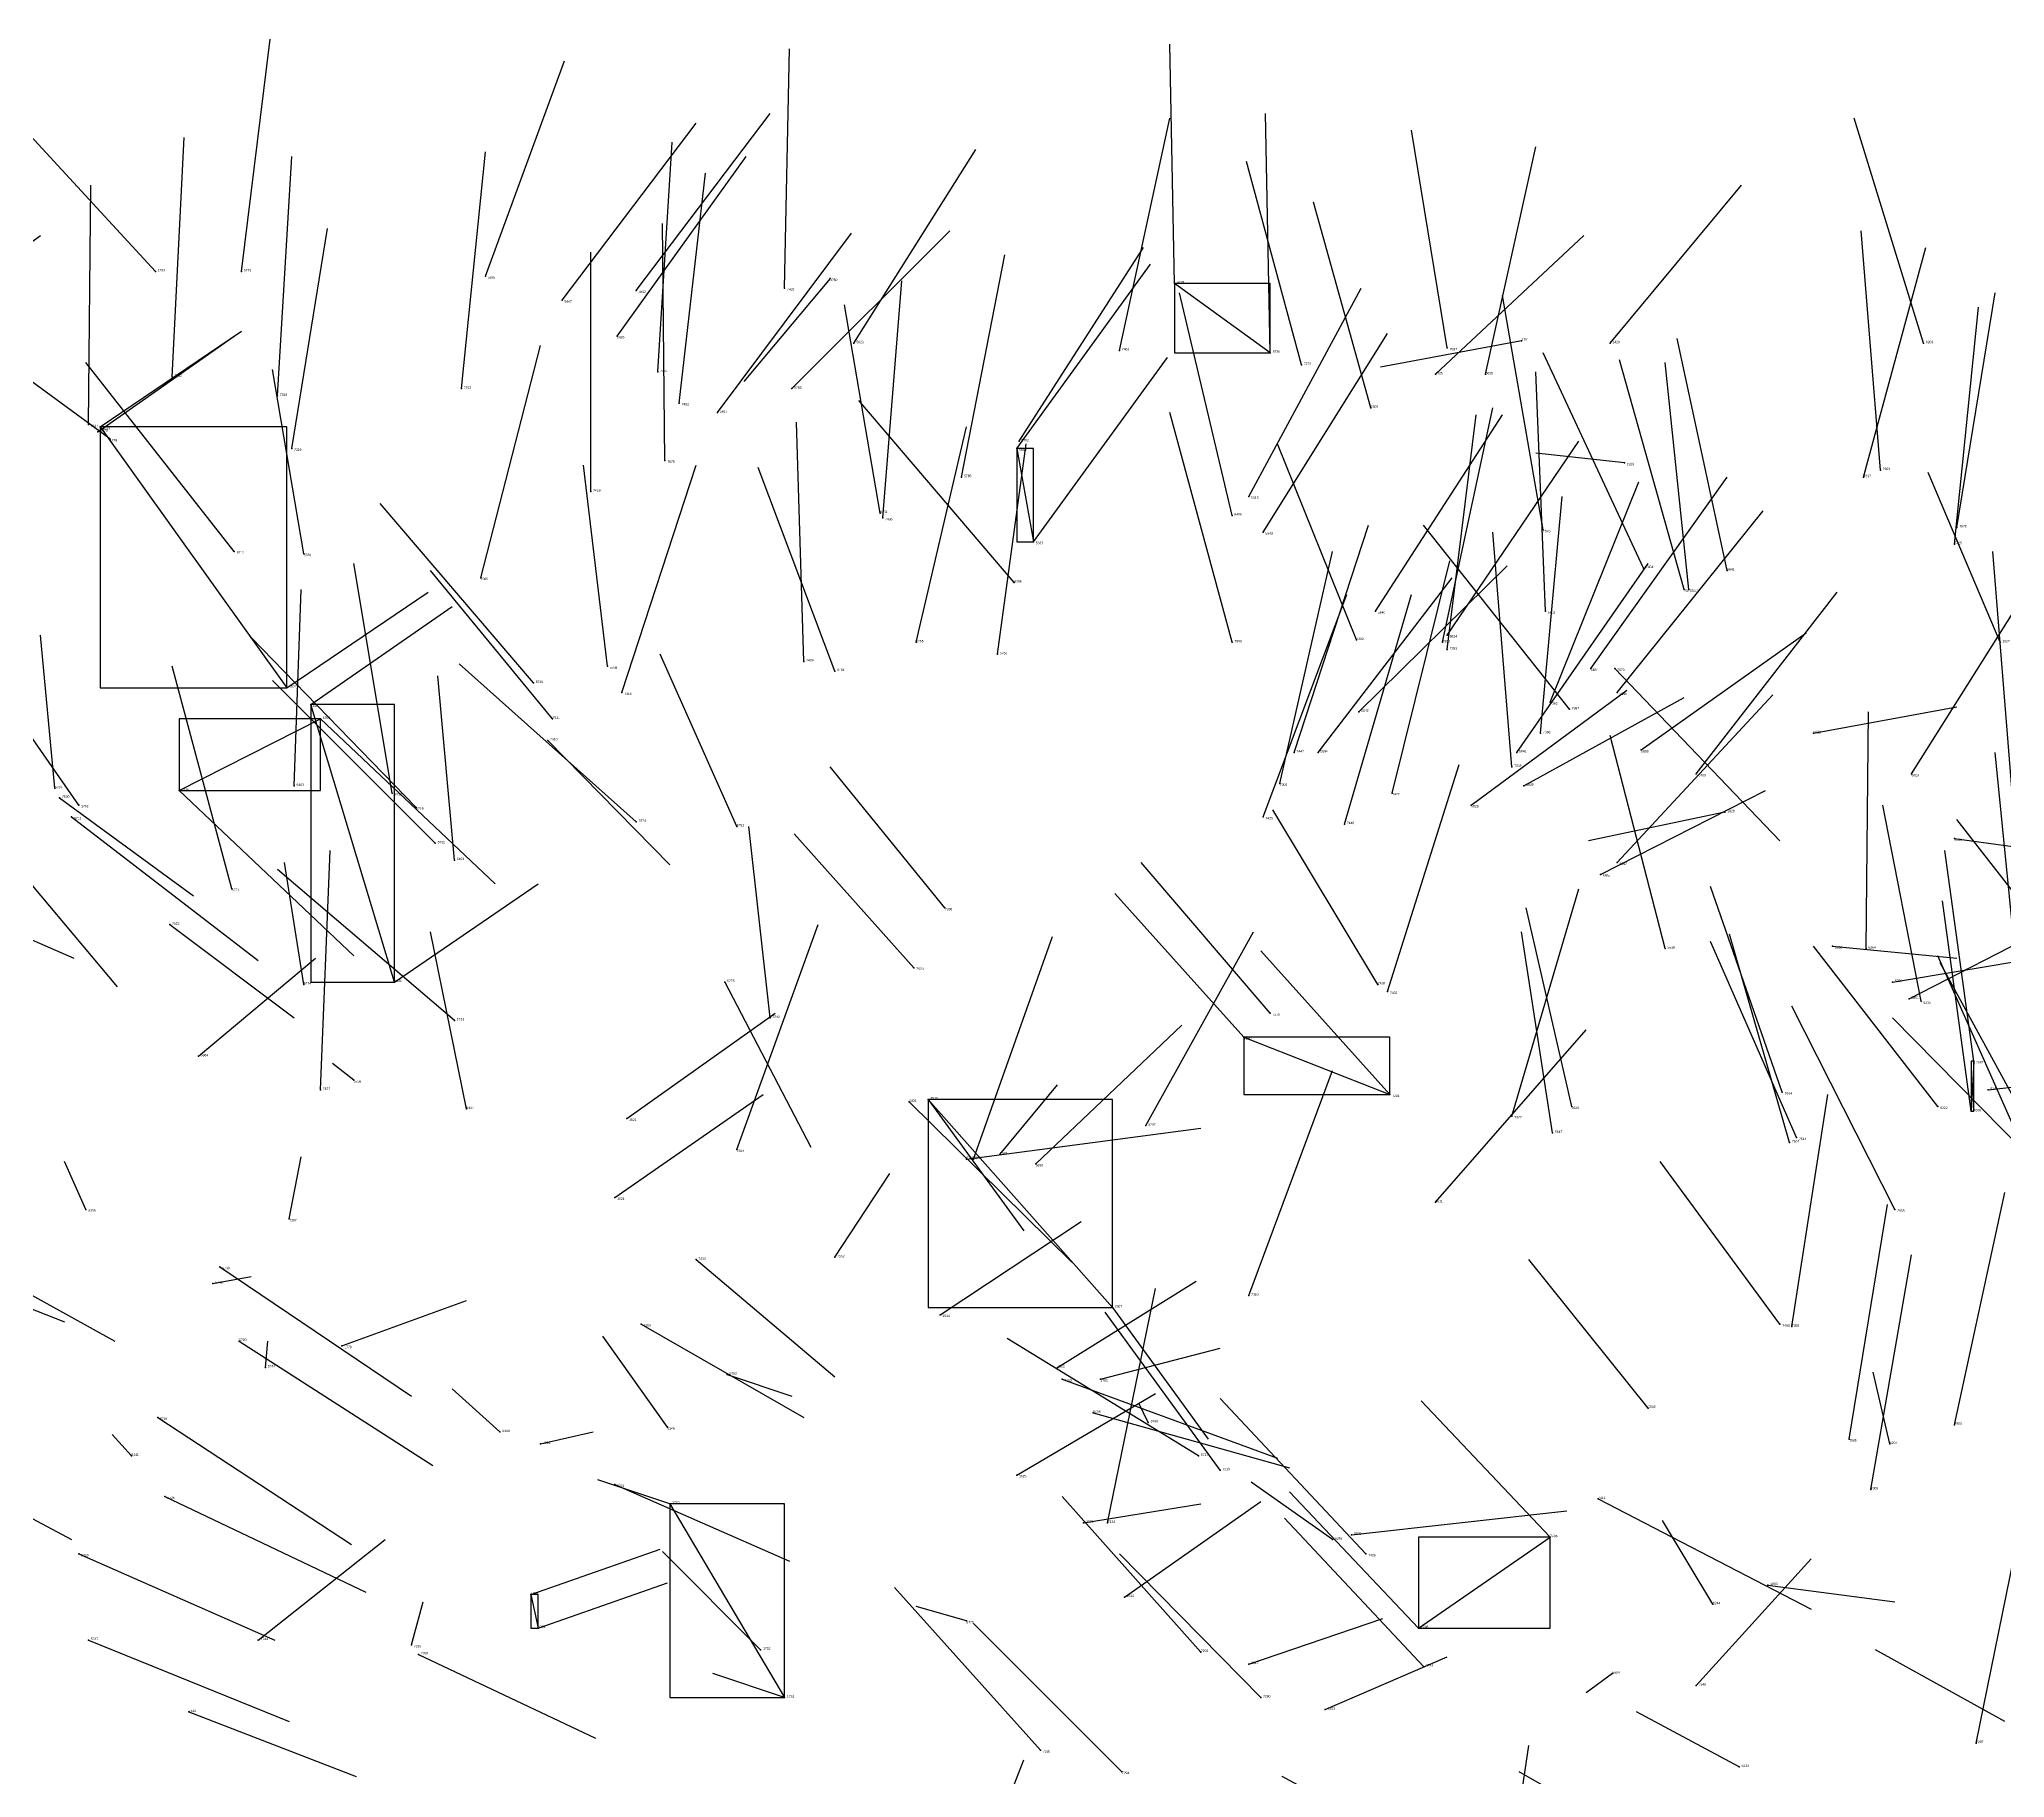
# Model space of a CAD drawing. Extents: x 59.1 to 70.8, y 600.3 to 605.1.
# Drawn here: x 65.416 to 66.237, y 604.37 to 605.096 of the extents above; entities that cross this region are included whole.
import ezdxf

# ---------------------------------------------------------------- set-up
doc = ezdxf.new("R2010")
doc.units = 0
for name, color, linetype in [('Clients', 3, 'CONTINUOUS'), ('Facilities', 3, 'CONTINUOUS'), ('Facilities_lines', 3, 'CONTINUOUS'), ('Min_max_boxes', 1, 'CONTINUOUS'), ('Normals', 1, 'CONTINUOUS'), ('Source_points', 5, 'CONTINUOUS'), ('Text', 3, 'CONTINUOUS')]:
    doc.layers.add(name, color=color, linetype=linetype)

msp = doc.modelspace()

# ---------------------------------------------------------------- linework, layer by layer
at = {"layer": 'Clients', "color": 5}
for p in [(65.89, 604.994, 455.472), (65.831, 604.886, 453.983), (65.519, 604.825, 453.015), (65.529, 604.818, 452.935), (65.533, 604.812, 456.006), (65.787, 604.653, 459.212), (65.98, 604.655, 458.978), (66.223, 604.648, 458.907), (66.047, 604.47, 458.644), (65.624, 604.432, 449.474), (65.727, 604.403, 448.319)]:
    msp.add_point(p, dxfattribs=at)
at = {"layer": 'Facilities', "color": 3}
for p in [(65.464, 604.999, 448.263), (65.5, 604.999, 454.159), (65.602, 604.997, 454.149), (65.746, 604.996, 448.305), (65.634, 604.987, 454.092), (65.665, 604.991, 454.153), (65.727, 604.992, 461.658), (65.657, 604.972, 454.172), (65.756, 604.969, 454.084), (66.035, 604.97, 448.117), (66.072, 604.969, 451.973), (66.203, 604.969, 457.478), (65.867, 604.966, 460.99), (65.93, 604.965, 455.459), (66.004, 604.967, 458.999), (65.471, 604.955, 462.198), (65.674, 604.957, 460.033), (65.943, 604.96, 458.969), (65.999, 604.956, 451.922), (66.02, 604.956, 454.547), (65.515, 604.947, 462.168), (65.592, 604.95, 462.011), (65.683, 604.944, 460.119), (65.73, 604.95, 454.008), (65.699, 604.94, 454.106), (65.972, 604.942, 458.925), (65.436, 604.935, 462.346), (65.44, 604.932, 453.021), (65.441, 604.934, 452.915), (65.445, 604.929, 448.261), (65.825, 604.928, 454.06), (65.521, 604.925, 462.496), (65.677, 604.92, 460.02), (65.824, 604.925, 453.967), (65.801, 604.913, 454.551), (66.078, 604.919, 448.07), (66.178, 604.913, 461.975), (66.185, 604.916, 459.404), (65.646, 604.907, 461.759), (65.921, 604.905, 453.985), (65.767, 604.898, 457.138), (65.768, 604.896, 461.537), (65.914, 604.897, 456.962), (65.927, 604.89, 453.955), (66.044, 604.891, 459.17), (66.217, 604.892, 462.454), (65.497, 604.882, 455.91), (65.526, 604.881, 454.72), (66.216, 604.885, 460.212), (65.6, 604.871, 462.121), (66.086, 604.875, 460.575), (66.121, 604.874, 454.869), (65.823, 604.869, 456.011), (66.103, 604.866, 460.501), (66.105, 604.866, 459.031), (65.974, 604.857, 453.982), (66.045, 604.857, 455.486), (66.004, 604.847, 453.905), (65.782, 604.844, 454.558), (65.816, 604.839, 454.622), (65.914, 604.844, 459.237), (65.966, 604.845, 458.924), (66.002, 604.844, 461.193), (66.004, 604.841, 461.108), (66.235, 604.844, 448.138), (65.653, 604.834, 454.636), (65.735, 604.836, 461.567), (65.748, 604.832, 456.905), (66.064, 604.833, 453.9), (66.074, 604.833, 460.64), (65.622, 604.827, 455.571), (65.659, 604.823, 462.218), (66.075, 604.823, 453.934), (65.967, 604.815, 453.93), (66.047, 604.819, 461.469), (66.055, 604.816, 460.882), (65.63, 604.812, 459.219), (66.043, 604.806, 461.004), (66.157, 604.806, 453.824), (65.628, 604.803, 459.043), (65.94, 604.798, 461.42), (65.95, 604.798, 453.99), (66.033, 604.798, 453.982), (66.085, 604.799, 453.855), (66.031, 604.792, 461.063), (66.108, 604.789, 454.003), (66.198, 604.789, 454.077), (65.422, 604.783, 454.671), (65.474, 604.782, 456.024), (65.522, 604.784, 456.945), (65.563, 604.781, 455.001), (65.934, 604.785, 462.175), (65.981, 604.781, 461.817), (66.036, 604.784, 453.842), (65.424, 604.779, 459.104), (65.432, 604.776, 448.332), (65.573, 604.775, 455.603), (66.014, 604.776, 453.922), (66.12, 604.773, 448.174), (65.429, 604.771, 455.575), (65.665, 604.769, 455.891), (65.707, 604.767, 454.602), (65.927, 604.771, 461.485), (65.961, 604.768, 461.377), (65.581, 604.76, 455.559), (66.216, 604.762, 453.744), (65.589, 604.753, 456.926), (66.068, 604.747, 453.887), (66.075, 604.752, 453.944), (65.496, 604.741, 454.99), (65.794, 604.733, 458.997), (65.47, 604.726, 459.204), (66.095, 604.716, 454.899), (66.165, 604.717, 453.782), (66.179, 604.716, 456.932), (65.781, 604.708, 459.031), (65.526, 604.701, 454.699), (65.564, 604.702, 452.967), (65.702, 604.702, 454.603), (65.975, 604.701, 458.967), (65.979, 604.698, 461.446), (66.19, 604.702, 453.788), (66.197, 604.695, 453.83), (66.202, 604.694, 457.212), (65.589, 604.686, 455.62), (65.721, 604.687, 454.536), (65.93, 604.689, 458.91), (65.919, 604.679, 458.953), (65.482, 604.671, 453.33), (66.224, 604.669, 458.888), (65.533, 604.657, 461.864), (65.547, 604.661, 454.908), (66.23, 604.657, 453.859), (65.594, 604.649, 456.941), (65.779, 604.652, 456.422), (66.056, 604.65, 454.821), (66.144, 604.656, 458.91), (66.209, 604.65, 457.474), (65.661, 604.645, 452.919), (65.878, 604.642, 454.41), (66.031, 604.646, 461.483), (65.707, 604.632, 462.11), (66.048, 604.639, 454.869), (66.147, 604.635, 459.097), (66.15, 604.637, 458.884), (65.803, 604.628, 454.503), (65.806, 604.628, 462.15), (65.817, 604.63, 462.712), (65.832, 604.626, 454.496), (65.656, 604.612, 452.844), (65.999, 604.61, 454.353), (65.435, 604.607, 457.108), (65.52, 604.603, 462.624), (66.191, 604.607, 458.516), (65.491, 604.583, 455.692), (65.69, 604.586, 459.188), (65.748, 604.587, 462.618), (65.488, 604.576, 454.639), (65.921, 604.571, 462.166), (65.667, 604.559, 459.259), (65.792, 604.563, 452.866), (65.864, 604.566, 459.247), (66.143, 604.559, 458.592), (66.148, 604.558, 461.956), (65.499, 604.552, 455.626), (65.542, 604.55, 449.579), (65.51, 604.541, 454.843), (65.703, 604.538, 454.55), (65.841, 604.541, 452.894), (65.843, 604.536, 460.534), (65.859, 604.536, 449.573), (65.465, 604.52, 455.713), (65.856, 604.522, 456.512), (65.879, 604.518, 454.894), (66.088, 604.524, 458.609), (66.216, 604.517, 462.046), (65.608, 604.514, 457.183), (65.625, 604.509, 462.479), (65.678, 604.516, 457.13), (66.172, 604.511, 462.03), (66.189, 604.509, 457.111), (65.454, 604.504, 457.181), (65.9, 604.504, 455.657), (65.824, 604.496, 452.804), (65.909, 604.498, 459.278), (65.468, 604.487, 455.659), (65.656, 604.492, 459.273), (65.679, 604.484, 448.227), (66.067, 604.486, 460.634), (66.181, 604.49, 461.966), (65.852, 604.476, 449.158), (65.862, 604.476, 461.774), (65.956, 604.469, 457.358), (65.964, 604.471, 454.276), (65.432, 604.463, 455.714), (65.97, 604.463, 458.72), (65.621, 604.446, 449.435), (65.869, 604.445, 452.855), (66.138, 604.45, 449.294), (65.803, 604.435, 454.869), (66.115, 604.442, 457.058), (65.436, 604.427, 455.657), (65.507, 604.427, 449.211), (65.992, 604.432, 458.661), (65.571, 604.425, 462.663), (65.574, 604.421, 458.954), (65.717, 604.423, 448.475), (65.901, 604.422, 458.724), (65.921, 604.417, 452.708), (65.994, 604.416, 458.685), (66.073, 604.413, 454.942), (65.926, 604.403, 458.68), (66.108, 604.408, 460.036), (65.478, 604.397, 459.032), (65.953, 604.398, 452.803), (65.834, 604.381, 458.776), (66.225, 604.384, 462.049), (65.868, 604.372, 458.725), (66.126, 604.374, 457.437)]:
    msp.add_point(p, dxfattribs=at)
at = {"layer": 'Facilities_lines', "color": 3}
for p, q in [((65.93, 604.965, 455.459), (65.89, 604.994, 455.472)), ((65.441, 604.934, 452.915), (65.519, 604.825, 453.015)), ((65.824, 604.925, 453.967), (65.831, 604.886, 453.983)), ((65.564, 604.702, 452.967), (65.529, 604.818, 452.935)), ((65.474, 604.782, 456.024), (65.533, 604.812, 456.006)), ((65.919, 604.679, 458.953), (65.98, 604.655, 458.978)), ((66.224, 604.669, 458.888), (66.223, 604.648, 458.907)), ((65.864, 604.566, 459.247), (65.787, 604.653, 459.212)), ((65.679, 604.484, 448.227), (65.727, 604.403, 448.319)), ((65.992, 604.432, 458.661), (66.047, 604.47, 458.644)), ((65.621, 604.446, 449.435), (65.624, 604.432, 449.474))]:
    msp.add_line(p, q, dxfattribs=at)
at = {"layer": 'Min_max_boxes', "color": 1}
for p, q in [((65.93, 604.994, 455.459), (65.89, 604.994, 455.459)), ((65.89, 604.994, 455.459), (65.89, 604.965, 455.459)), ((65.93, 604.994, 455.472), (65.89, 604.994, 455.472)), ((65.89, 604.994, 455.472), (65.89, 604.965, 455.472)), ((65.89, 604.994, 455.459), (65.89, 604.994, 455.472)), ((65.93, 604.965, 455.459), (65.93, 604.994, 455.459)), ((65.93, 604.965, 455.472), (65.93, 604.994, 455.472)), ((65.93, 604.994, 455.459), (65.93, 604.994, 455.472)), ((65.89, 604.965, 455.459), (65.93, 604.965, 455.459)), ((65.89, 604.965, 455.472), (65.93, 604.965, 455.472)), ((65.89, 604.965, 455.459), (65.89, 604.965, 455.472)), ((65.93, 604.965, 455.459), (65.93, 604.965, 455.472)), ((65.519, 604.934, 452.915), (65.441, 604.934, 452.915)), ((65.441, 604.934, 452.915), (65.441, 604.825, 452.915)), ((65.519, 604.934, 453.015), (65.441, 604.934, 453.015)), ((65.441, 604.934, 453.015), (65.441, 604.825, 453.015)), ((65.441, 604.934, 452.915), (65.441, 604.934, 453.015)), ((65.519, 604.825, 452.915), (65.519, 604.934, 452.915)), ((65.519, 604.825, 453.015), (65.519, 604.934, 453.015)), ((65.519, 604.934, 452.915), (65.519, 604.934, 453.015)), ((65.831, 604.925, 453.967), (65.824, 604.925, 453.967)), ((65.824, 604.925, 453.967), (65.824, 604.886, 453.967)), ((65.831, 604.925, 453.983), (65.824, 604.925, 453.983)), ((65.824, 604.925, 453.983), (65.824, 604.886, 453.983)), ((65.824, 604.925, 453.967), (65.824, 604.925, 453.983)), ((65.831, 604.886, 453.967), (65.831, 604.925, 453.967)), ((65.831, 604.886, 453.983), (65.831, 604.925, 453.983)), ((65.831, 604.925, 453.967), (65.831, 604.925, 453.983)), ((65.824, 604.886, 453.967), (65.831, 604.886, 453.967)), ((65.824, 604.886, 453.983), (65.831, 604.886, 453.983)), ((65.824, 604.886, 453.967), (65.824, 604.886, 453.983)), ((65.831, 604.886, 453.967), (65.831, 604.886, 453.983)), ((65.441, 604.825, 452.915), (65.519, 604.825, 452.915)), ((65.441, 604.825, 453.015), (65.519, 604.825, 453.015)), ((65.441, 604.825, 452.915), (65.441, 604.825, 453.015)), ((65.519, 604.825, 452.915), (65.519, 604.825, 453.015)), ((65.564, 604.818, 452.935), (65.529, 604.818, 452.935)), ((65.529, 604.818, 452.935), (65.529, 604.702, 452.935)), ((65.564, 604.818, 452.967), (65.529, 604.818, 452.967)), ((65.529, 604.818, 452.967), (65.529, 604.702, 452.967)), ((65.529, 604.818, 452.935), (65.529, 604.818, 452.967)), ((65.564, 604.702, 452.935), (65.564, 604.818, 452.935)), ((65.564, 604.702, 452.967), (65.564, 604.818, 452.967)), ((65.564, 604.818, 452.935), (65.564, 604.818, 452.967)), ((65.533, 604.812, 456.006), (65.474, 604.812, 456.006)), ((65.474, 604.812, 456.006), (65.474, 604.782, 456.006)), ((65.533, 604.812, 456.024), (65.474, 604.812, 456.024)), ((65.474, 604.812, 456.024), (65.474, 604.782, 456.024)), ((65.474, 604.812, 456.006), (65.474, 604.812, 456.024)), ((65.533, 604.782, 456.006), (65.533, 604.812, 456.006)), ((65.533, 604.782, 456.024), (65.533, 604.812, 456.024)), ((65.533, 604.812, 456.006), (65.533, 604.812, 456.024)), ((65.474, 604.782, 456.006), (65.533, 604.782, 456.006)), ((65.474, 604.782, 456.024), (65.533, 604.782, 456.024)), ((65.474, 604.782, 456.006), (65.474, 604.782, 456.024)), ((65.533, 604.782, 456.006), (65.533, 604.782, 456.024)), ((65.529, 604.702, 452.935), (65.564, 604.702, 452.935)), ((65.529, 604.702, 452.967), (65.564, 604.702, 452.967)), ((65.529, 604.702, 452.935), (65.529, 604.702, 452.967)), ((65.564, 604.702, 452.935), (65.564, 604.702, 452.967)), ((65.98, 604.679, 458.953), (65.919, 604.679, 458.953)), ((65.919, 604.679, 458.953), (65.919, 604.655, 458.953)), ((65.98, 604.679, 458.978), (65.919, 604.679, 458.978)), ((65.919, 604.679, 458.978), (65.919, 604.655, 458.978)), ((65.919, 604.679, 458.953), (65.919, 604.679, 458.978)), ((65.98, 604.655, 458.953), (65.98, 604.679, 458.953)), ((65.98, 604.655, 458.978), (65.98, 604.679, 458.978)), ((65.98, 604.679, 458.953), (65.98, 604.679, 458.978)), ((66.224, 604.669, 458.888), (66.223, 604.669, 458.888)), ((66.223, 604.669, 458.888), (66.223, 604.648, 458.888)), ((66.224, 604.669, 458.907), (66.223, 604.669, 458.907)), ((66.223, 604.669, 458.907), (66.223, 604.648, 458.907)), ((66.223, 604.669, 458.888), (66.223, 604.669, 458.907)), ((66.224, 604.648, 458.888), (66.224, 604.669, 458.888)), ((66.224, 604.648, 458.907), (66.224, 604.669, 458.907)), ((66.224, 604.669, 458.888), (66.224, 604.669, 458.907)), ((65.864, 604.653, 459.212), (65.787, 604.653, 459.212)), ((65.787, 604.653, 459.212), (65.787, 604.566, 459.212)), ((65.864, 604.653, 459.247), (65.787, 604.653, 459.247)), ((65.787, 604.653, 459.247), (65.787, 604.566, 459.247)), ((65.787, 604.653, 459.212), (65.787, 604.653, 459.247)), ((65.864, 604.566, 459.212), (65.864, 604.653, 459.212)), ((65.864, 604.566, 459.247), (65.864, 604.653, 459.247)), ((65.864, 604.653, 459.212), (65.864, 604.653, 459.247)), ((65.919, 604.655, 458.953), (65.98, 604.655, 458.953)), ((65.919, 604.655, 458.978), (65.98, 604.655, 458.978)), ((65.919, 604.655, 458.953), (65.919, 604.655, 458.978)), ((65.98, 604.655, 458.953), (65.98, 604.655, 458.978)), ((66.223, 604.648, 458.888), (66.224, 604.648, 458.888)), ((66.223, 604.648, 458.907), (66.224, 604.648, 458.907)), ((66.223, 604.648, 458.888), (66.223, 604.648, 458.907)), ((66.224, 604.648, 458.888), (66.224, 604.648, 458.907)), ((65.787, 604.566, 459.212), (65.864, 604.566, 459.212)), ((65.787, 604.566, 459.247), (65.864, 604.566, 459.247)), ((65.787, 604.566, 459.212), (65.787, 604.566, 459.247)), ((65.864, 604.566, 459.212), (65.864, 604.566, 459.247)), ((65.727, 604.484, 448.227), (65.679, 604.484, 448.227)), ((65.679, 604.484, 448.227), (65.679, 604.403, 448.227)), ((65.727, 604.484, 448.319), (65.679, 604.484, 448.319)), ((65.679, 604.484, 448.319), (65.679, 604.403, 448.319)), ((65.679, 604.484, 448.227), (65.679, 604.484, 448.319)), ((65.727, 604.403, 448.227), (65.727, 604.484, 448.227)), ((65.727, 604.403, 448.319), (65.727, 604.484, 448.319)), ((65.727, 604.484, 448.227), (65.727, 604.484, 448.319)), ((66.047, 604.47, 458.644), (65.992, 604.47, 458.644)), ((65.992, 604.47, 458.644), (65.992, 604.432, 458.644)), ((66.047, 604.47, 458.661), (65.992, 604.47, 458.661)), ((65.992, 604.47, 458.661), (65.992, 604.432, 458.661)), ((65.992, 604.47, 458.644), (65.992, 604.47, 458.661)), ((66.047, 604.432, 458.644), (66.047, 604.47, 458.644)), ((66.047, 604.432, 458.661), (66.047, 604.47, 458.661)), ((66.047, 604.47, 458.644), (66.047, 604.47, 458.661)), ((65.624, 604.446, 449.435), (65.621, 604.446, 449.435)), ((65.621, 604.446, 449.435), (65.621, 604.432, 449.435)), ((65.624, 604.446, 449.474), (65.621, 604.446, 449.474)), ((65.621, 604.446, 449.474), (65.621, 604.432, 449.474)), ((65.621, 604.446, 449.435), (65.621, 604.446, 449.474)), ((65.624, 604.432, 449.435), (65.624, 604.446, 449.435)), ((65.624, 604.432, 449.474), (65.624, 604.446, 449.474)), ((65.624, 604.446, 449.435), (65.624, 604.446, 449.474)), ((65.621, 604.432, 449.435), (65.624, 604.432, 449.435)), ((65.621, 604.432, 449.474), (65.624, 604.432, 449.474)), ((65.621, 604.432, 449.435), (65.621, 604.432, 449.474)), ((65.624, 604.432, 449.435), (65.624, 604.432, 449.474)), ((65.992, 604.432, 458.644), (66.047, 604.432, 458.644)), ((65.992, 604.432, 458.661), (66.047, 604.432, 458.661)), ((65.992, 604.432, 458.644), (65.992, 604.432, 458.661)), ((66.047, 604.432, 458.644), (66.047, 604.432, 458.661)), ((65.679, 604.403, 448.227), (65.727, 604.403, 448.227)), ((65.679, 604.403, 448.319), (65.727, 604.403, 448.319)), ((65.679, 604.403, 448.227), (65.679, 604.403, 448.319)), ((65.727, 604.403, 448.227), (65.727, 604.403, 448.319))]:
    msp.add_line(p, q, dxfattribs=at)
at = {"layer": 'Normals', "color": 1}
for p, q in [((65.5, 604.999, 454.159), (65.512, 605.096, 454.181)), ((65.727, 604.992, 461.658), (65.729, 605.092, 461.662)), ((65.89, 604.994, 455.472), (65.888, 605.094, 455.474)), ((65.602, 604.997, 454.149), (65.635, 605.087, 454.178)), ((65.464, 604.999, 448.263), (65.407, 605.061, 448.317)), ((65.634, 604.987, 454.092), (65.69, 605.061, 454.129)), ((65.665, 604.991, 454.153), (65.721, 605.065, 454.19)), ((65.867, 604.966, 460.99), (65.888, 605.063, 460.982)), ((65.93, 604.965, 455.459), (65.928, 605.065, 455.461)), ((66.203, 604.969, 457.478), (66.174, 605.063, 457.495)), ((65.471, 604.955, 462.198), (65.476, 605.055, 462.19)), ((65.674, 604.957, 460.033), (65.68, 605.053, 460.059)), ((66.004, 604.967, 458.999), (65.989, 605.058, 458.96)), ((66.02, 604.956, 454.547), (66.041, 605.051, 454.571)), ((65.515, 604.947, 462.168), (65.521, 605.047, 462.166)), ((65.592, 604.95, 462.011), (65.602, 605.049, 462.004)), ((65.657, 604.972, 454.172), (65.711, 605.047, 454.21)), ((65.756, 604.969, 454.084), (65.807, 605.05, 454.113)), ((65.943, 604.96, 458.969), (65.92, 605.045, 458.922)), ((65.436, 604.935, 462.346), (65.437, 605.035, 462.353)), ((65.683, 604.944, 460.119), (65.694, 605.04, 460.143)), ((66.072, 604.969, 451.973), (66.127, 605.035, 452.025)), ((65.972, 604.942, 458.925), (65.948, 605.028, 458.879)), ((65.677, 604.92, 460.02), (65.676, 605.019, 460.035)), ((65.363, 604.976, 453.072), (65.416, 605.014, 453.148)), ((65.521, 604.925, 462.496), (65.536, 605.017, 462.533)), ((65.699, 604.94, 454.106), (65.755, 605.015, 454.14)), ((65.73, 604.95, 454.008), (65.796, 605.016, 454.044)), ((65.999, 604.956, 451.922), (66.061, 605.014, 451.974)), ((66.185, 604.916, 459.404), (66.177, 605.016, 459.404)), ((65.646, 604.907, 461.759), (65.646, 605.007, 461.763)), ((65.801, 604.913, 454.551), (65.819, 605.006, 454.582)), ((65.824, 604.925, 453.967), (65.88, 605.002, 453.996)), ((65.825, 604.928, 454.06), (65.877, 605.009, 454.089)), ((66.178, 604.913, 461.975), (66.204, 605.009, 461.966)), ((65.746, 604.996, 448.305), (65.71, 604.953, 448.388)), ((65.768, 604.896, 461.537), (65.776, 604.995, 461.547)), ((65.914, 604.897, 456.962), (65.892, 604.99, 456.993)), ((65.921, 604.905, 453.985), (65.968, 604.992, 454.001)), ((66.044, 604.891, 459.17), (66.027, 604.989, 459.164)), ((66.217, 604.892, 462.454), (66.233, 604.99, 462.445)), ((65.767, 604.898, 457.138), (65.752, 604.985, 457.186)), ((66.216, 604.885, 460.212), (66.226, 604.984, 460.225)), ((65.44, 604.932, 453.021), (65.497, 604.972, 453.093)), ((65.441, 604.934, 452.915), (65.5, 604.974, 452.985)), ((65.927, 604.89, 453.955), (65.979, 604.973, 453.974)), ((66.035, 604.97, 448.117), (65.976, 604.959, 448.197)), ((66.121, 604.874, 454.869), (66.1, 604.971, 454.859)), ((65.445, 604.929, 448.261), (65.393, 604.967, 448.337)), ((65.497, 604.882, 455.91), (65.435, 604.961, 455.909)), ((65.6, 604.871, 462.121), (65.625, 604.968, 462.126)), ((65.831, 604.886, 453.983), (65.887, 604.963, 454.012)), ((66.086, 604.875, 460.575), (66.044, 604.965, 460.584)), ((66.103, 604.866, 460.501), (66.076, 604.962, 460.512)), ((66.105, 604.866, 459.031), (66.095, 604.961, 459.001)), ((65.526, 604.881, 454.72), (65.513, 604.958, 454.783)), ((66.045, 604.857, 455.486), (66.041, 604.957, 455.483)), ((65.823, 604.869, 456.011), (65.758, 604.945, 456.007)), ((65.735, 604.836, 461.567), (65.732, 604.936, 461.571)), ((65.914, 604.844, 459.237), (65.888, 604.94, 459.234)), ((65.974, 604.857, 453.982), (66.027, 604.939, 454.004)), ((66.002, 604.844, 461.193), (66.023, 604.942, 461.186)), ((66.004, 604.841, 461.108), (66.016, 604.939, 461.092)), ((65.782, 604.844, 454.558), (65.803, 604.934, 454.597)), ((66.004, 604.847, 453.905), (66.059, 604.928, 453.926)), ((65.816, 604.839, 454.622), (65.828, 604.927, 454.668)), ((65.966, 604.845, 458.924), (65.933, 604.927, 458.878)), ((66.078, 604.919, 448.07), (66.041, 604.923, 448.163)), ((65.653, 604.834, 454.636), (65.643, 604.918, 454.689)), ((65.659, 604.823, 462.218), (65.69, 604.918, 462.225)), ((65.748, 604.832, 456.905), (65.716, 604.917, 456.946)), ((66.064, 604.833, 453.9), (66.121, 604.913, 453.917)), ((66.235, 604.844, 448.138), (66.205, 604.915, 448.202)), ((66.043, 604.806, 461.004), (66.052, 604.905, 460.995)), ((66.047, 604.819, 461.469), (66.084, 604.911, 461.481)), ((65.622, 604.827, 455.571), (65.558, 604.902, 455.553)), ((66.075, 604.823, 453.934), (66.136, 604.899, 453.958)), ((65.94, 604.798, 461.42), (65.971, 604.893, 461.427)), ((66.055, 604.816, 460.882), (65.994, 604.893, 460.862)), ((66.031, 604.792, 461.063), (66.023, 604.89, 461.045)), ((65.934, 604.785, 462.175), (65.956, 604.882, 462.187)), ((66.24, 604.783, 459.09), (66.232, 604.882, 459.077)), ((65.563, 604.781, 455.001), (65.547, 604.877, 454.98)), ((65.63, 604.812, 459.219), (65.579, 604.874, 459.16)), ((65.95, 604.798, 453.99), (66.006, 604.871, 454.029)), ((65.967, 604.815, 453.93), (66.029, 604.876, 453.979)), ((65.981, 604.781, 461.817), (66.005, 604.878, 461.826)), ((66.033, 604.798, 453.982), (66.088, 604.877, 454.009)), ((66.198, 604.789, 454.077), (66.251, 604.873, 454.087)), ((65.519, 604.825, 453.015), (65.578, 604.865, 453.085)), ((65.522, 604.784, 456.945), (65.525, 604.866, 457.003)), ((65.927, 604.771, 461.485), (65.962, 604.864, 461.498)), ((65.961, 604.768, 461.377), (65.989, 604.864, 461.38)), ((66.108, 604.789, 454.003), (66.167, 604.865, 454.032)), ((65.432, 604.776, 448.332), (65.377, 604.855, 448.358)), ((65.529, 604.818, 452.935), (65.588, 604.859, 453.004)), ((65.422, 604.783, 454.671), (65.416, 604.847, 454.748)), ((65.573, 604.775, 455.603), (65.504, 604.846, 455.587)), ((66.085, 604.799, 453.855), (66.154, 604.848, 453.908)), ((65.707, 604.767, 454.602), (65.675, 604.839, 454.663)), ((65.496, 604.741, 454.99), (65.471, 604.834, 454.963)), ((65.589, 604.753, 456.926), (65.582, 604.83, 456.989)), ((65.665, 604.769, 455.891), (65.591, 604.835, 455.876)), ((66.074, 604.833, 460.64), (66.143, 604.761, 460.632)), ((65.581, 604.76, 455.559), (65.513, 604.828, 455.534)), ((66.014, 604.776, 453.922), (66.079, 604.824, 453.98)), ((66.036, 604.784, 453.842), (66.103, 604.821, 453.906)), ((66.075, 604.752, 453.944), (66.14, 604.822, 453.972)), ((66.157, 604.806, 453.824), (66.217, 604.817, 453.903)), ((66.179, 604.716, 456.932), (66.18, 604.815, 456.92)), ((65.533, 604.812, 456.006), (65.606, 604.743, 456.011)), ((66.095, 604.716, 454.899), (66.072, 604.805, 454.859)), ((65.628, 604.803, 459.043), (65.679, 604.751, 459.111)), ((66.242, 604.707, 458.921), (66.233, 604.798, 458.881)), ((65.794, 604.733, 458.997), (65.746, 604.792, 458.932)), ((65.979, 604.698, 461.446), (66.009, 604.793, 461.455)), ((65.474, 604.782, 456.024), (65.547, 604.713, 456.029)), ((66.068, 604.747, 453.887), (66.137, 604.782, 453.95)), ((65.385, 604.775, 462.442), (65.448, 604.7, 462.423)), ((65.424, 604.779, 459.104), (65.48, 604.738, 459.176)), ((65.975, 604.701, 458.967), (65.931, 604.774, 458.915)), ((66.12, 604.773, 448.174), (66.063, 604.761, 448.255)), ((66.202, 604.694, 457.212), (66.186, 604.776, 457.267)), ((65.429, 604.771, 455.575), (65.507, 604.711, 455.593)), ((65.721, 604.687, 454.536), (65.712, 604.767, 454.595)), ((65.781, 604.708, 459.031), (65.731, 604.764, 458.965)), ((66.273, 604.698, 454.876), (66.217, 604.77, 454.835)), ((65.533, 604.657, 461.864), (65.537, 604.757, 461.859)), ((66.224, 604.669, 458.888), (66.212, 604.757, 458.842)), ((66.216, 604.762, 453.744), (66.267, 604.755, 453.83)), ((65.347, 604.748, 456.089), (65.43, 604.712, 456.131)), ((65.589, 604.686, 455.62), (65.515, 604.749, 455.598)), ((65.526, 604.701, 454.699), (65.518, 604.752, 454.785)), ((65.93, 604.689, 458.91), (65.876, 604.752, 458.855)), ((65.564, 604.702, 452.967), (65.624, 604.743, 453.036)), ((65.919, 604.679, 458.953), (65.865, 604.739, 458.894)), ((66.031, 604.646, 461.483), (66.059, 604.741, 461.496)), ((66.144, 604.656, 458.91), (66.114, 604.742, 458.87)), ((66.056, 604.65, 454.821), (66.037, 604.733, 454.769)), ((66.197, 604.695, 453.83), (66.267, 604.731, 453.892)), ((66.223, 604.648, 458.907), (66.211, 604.736, 458.861)), ((65.47, 604.726, 459.204), (65.522, 604.687, 459.28)), ((65.594, 604.649, 456.941), (65.579, 604.723, 457.007)), ((65.707, 604.632, 462.11), (65.741, 604.726, 462.116)), ((65.878, 604.642, 454.41), (65.923, 604.723, 454.447)), ((66.048, 604.639, 454.869), (66.035, 604.723, 454.816)), ((65.806, 604.628, 462.15), (65.839, 604.721, 462.166)), ((65.98, 604.655, 458.978), (65.926, 604.715, 458.919)), ((66.15, 604.637, 458.884), (66.114, 604.719, 458.841)), ((66.147, 604.635, 459.097), (66.122, 604.722, 459.055)), ((66.209, 604.65, 457.474), (66.157, 604.717, 457.527)), ((66.165, 604.717, 453.782), (66.217, 604.712, 453.867)), ((65.482, 604.671, 453.33), (65.531, 604.712, 453.407)), ((66.19, 604.702, 453.788), (66.25, 604.712, 453.868)), ((66.249, 604.623, 458.526), (66.209, 604.713, 458.507)), ((66.245, 604.646, 457.336), (66.21, 604.71, 457.404)), ((65.702, 604.702, 454.603), (65.738, 604.633, 454.54)), ((66.191, 604.607, 458.516), (66.148, 604.692, 458.485)), ((65.661, 604.645, 452.919), (65.723, 604.689, 452.984)), ((65.832, 604.626, 454.496), (65.893, 604.684, 454.55)), ((65.999, 604.61, 454.353), (66.062, 604.682, 454.383)), ((66.26, 604.616, 460.579), (66.19, 604.687, 460.574)), ((65.547, 604.661, 454.908), (65.538, 604.668, 455.007)), ((65.921, 604.571, 462.166), (65.956, 604.665, 462.168)), ((65.817, 604.63, 462.712), (65.841, 604.659, 462.805)), ((66.23, 604.657, 453.859), (66.293, 604.664, 453.936)), ((65.656, 604.612, 452.844), (65.718, 604.655, 452.91)), ((65.779, 604.652, 456.422), (65.847, 604.585, 456.393)), ((65.787, 604.653, 459.212), (65.827, 604.598, 459.285)), ((66.148, 604.558, 461.956), (66.163, 604.655, 461.972)), ((65.803, 604.628, 454.503), (65.901, 604.641, 454.518)), ((65.435, 604.607, 457.108), (65.426, 604.627, 457.206)), ((65.52, 604.603, 462.624), (65.525, 604.629, 462.72)), ((66.143, 604.559, 458.592), (66.093, 604.627, 458.537)), ((65.748, 604.587, 462.618), (65.771, 604.622, 462.709)), ((66.172, 604.511, 462.03), (66.188, 604.609, 462.023)), ((66.216, 604.517, 462.046), (66.237, 604.614, 462.032)), ((65.362, 604.599, 456.129), (65.447, 604.552, 456.152)), ((65.792, 604.563, 452.866), (65.851, 604.602, 452.937)), ((65.34, 604.594, 456.192), (65.426, 604.56, 456.231)), ((65.491, 604.583, 455.692), (65.571, 604.529, 455.716)), ((65.69, 604.586, 459.188), (65.748, 604.537, 459.253)), ((66.088, 604.524, 458.609), (66.038, 604.586, 458.548)), ((66.181, 604.49, 461.966), (66.198, 604.588, 461.952)), ((65.488, 604.576, 454.639), (65.504, 604.579, 454.738)), ((65.841, 604.541, 452.894), (65.899, 604.577, 452.967)), ((65.542, 604.55, 449.579), (65.594, 604.569, 449.662)), ((65.862, 604.476, 461.774), (65.882, 604.574, 461.778)), ((65.667, 604.559, 459.259), (65.735, 604.52, 459.322)), ((65.909, 604.498, 459.278), (65.861, 604.564, 459.22)), ((65.864, 604.566, 459.247), (65.904, 604.511, 459.32)), ((65.499, 604.552, 455.626), (65.58, 604.5, 455.654)), ((65.51, 604.541, 454.843), (65.511, 604.552, 454.942)), ((65.678, 604.516, 457.13), (65.651, 604.554, 457.219)), ((65.9, 604.504, 455.657), (65.82, 604.553, 455.623)), ((65.859, 604.536, 449.573), (65.909, 604.549, 449.658)), ((65.703, 604.538, 454.55), (65.73, 604.529, 454.646)), ((65.843, 604.536, 460.534), (65.933, 604.503, 460.506)), ((66.189, 604.509, 457.111), (66.182, 604.539, 457.206)), ((65.608, 604.514, 457.183), (65.588, 604.532, 457.279)), ((65.824, 604.496, 452.804), (65.882, 604.53, 452.878)), ((65.879, 604.518, 454.894), (65.875, 604.526, 454.994)), ((65.97, 604.463, 458.72), (65.909, 604.528, 458.676)), ((66.047, 604.47, 458.644), (65.993, 604.527, 458.583)), ((65.465, 604.52, 455.713), (65.546, 604.467, 455.739)), ((65.856, 604.522, 456.512), (65.938, 604.499, 456.459)), ((65.346, 604.513, 456.362), (65.429, 604.469, 456.397)), ((65.454, 604.504, 457.181), (65.446, 604.513, 457.28)), ((65.625, 604.509, 462.479), (65.647, 604.514, 462.576)), ((65.679, 604.484, 448.227), (65.649, 604.494, 448.322)), ((65.956, 604.469, 457.358), (65.922, 604.493, 457.449)), ((65.468, 604.487, 455.659), (65.552, 604.447, 455.695)), ((65.656, 604.492, 459.273), (65.729, 604.46, 459.334)), ((65.901, 604.422, 458.724), (65.843, 604.487, 458.675)), ((65.852, 604.476, 449.158), (65.901, 604.484, 449.245)), ((65.869, 604.445, 452.855), (65.926, 604.485, 452.927)), ((65.992, 604.432, 458.661), (65.938, 604.489, 458.6)), ((66.067, 604.486, 460.634), (66.156, 604.44, 460.64)), ((65.994, 604.416, 458.685), (65.936, 604.478, 458.632)), ((65.964, 604.471, 454.276), (66.054, 604.481, 454.319)), ((66.115, 604.442, 457.058), (66.094, 604.477, 457.149)), ((66.225, 604.384, 462.049), (66.244, 604.477, 462.017)), ((65.507, 604.427, 449.211), (65.56, 604.469, 449.285)), ((65.432, 604.463, 455.714), (65.514, 604.427, 455.759)), ((65.621, 604.446, 449.435), (65.675, 604.465, 449.517)), ((65.717, 604.423, 448.475), (65.676, 604.464, 448.556)), ((65.926, 604.403, 458.68), (65.867, 604.463, 458.626)), ((66.108, 604.408, 460.036), (66.156, 604.461, 460.106)), ((65.571, 604.425, 462.663), (65.576, 604.443, 462.761)), ((65.624, 604.432, 449.474), (65.678, 604.451, 449.556)), ((65.834, 604.381, 458.776), (65.773, 604.449, 458.735)), ((66.138, 604.45, 449.294), (66.191, 604.443, 449.379)), ((65.803, 604.435, 454.869), (65.782, 604.441, 454.967)), ((65.921, 604.417, 452.708), (65.977, 604.436, 452.788)), ((65.436, 604.427, 455.657), (65.52, 604.393, 455.699)), ((65.868, 604.372, 458.725), (65.806, 604.434, 458.677)), ((65.574, 604.421, 458.954), (65.648, 604.386, 459.012)), ((65.953, 604.398, 452.803), (66.004, 604.42, 452.886)), ((66.237, 604.393, 457.469), (66.183, 604.423, 457.548)), ((65.727, 604.403, 448.319), (65.697, 604.413, 448.414)), ((66.073, 604.413, 454.942), (66.062, 604.405, 455.041)), ((65.478, 604.397, 459.032), (65.548, 604.37, 459.097)), ((66.126, 604.374, 457.437), (66.083, 604.397, 457.524)), ((66.024, 604.287, 462.004), (66.038, 604.383, 462.027)), ((65.796, 604.298, 462.051), (65.827, 604.377, 462.104)), ((65.972, 604.35, 448.354), (65.935, 604.37, 448.445)), ((66.067, 604.353, 457.383), (66.034, 604.372, 457.475))]:
    msp.add_line(p, q, dxfattribs=at)
at = {"layer": 'Source_points', "color": 5}
for p in [(65.464, 604.999, 448.263), (65.5, 604.999, 454.159), (65.602, 604.997, 454.149), (65.746, 604.996, 448.305), (65.89, 604.994, 455.472), (65.634, 604.987, 454.092), (65.665, 604.991, 454.153), (65.727, 604.992, 461.658), (65.657, 604.972, 454.172), (65.756, 604.969, 454.084), (66.035, 604.97, 448.117), (66.072, 604.969, 451.973), (66.203, 604.969, 457.478), (65.867, 604.966, 460.99), (65.93, 604.965, 455.459), (66.004, 604.967, 458.999), (65.471, 604.955, 462.198), (65.674, 604.957, 460.033), (65.943, 604.96, 458.969), (65.999, 604.956, 451.922), (66.02, 604.956, 454.547), (65.515, 604.947, 462.168), (65.592, 604.95, 462.011), (65.683, 604.944, 460.119), (65.73, 604.95, 454.008), (65.699, 604.94, 454.106), (65.972, 604.942, 458.925), (65.436, 604.935, 462.346), (65.44, 604.932, 453.021), (65.441, 604.934, 452.915), (65.445, 604.929, 448.261), (65.825, 604.928, 454.06), (65.521, 604.925, 462.496), (65.677, 604.92, 460.02), (65.824, 604.925, 453.967), (65.801, 604.913, 454.551), (66.078, 604.919, 448.07), (66.178, 604.913, 461.975), (66.185, 604.916, 459.404), (65.646, 604.907, 461.759), (65.921, 604.905, 453.985), (65.767, 604.898, 457.138), (65.768, 604.896, 461.537), (65.914, 604.897, 456.962), (65.927, 604.89, 453.955), (66.044, 604.891, 459.17), (66.217, 604.892, 462.454), (65.497, 604.882, 455.91), (65.526, 604.881, 454.72), (65.831, 604.886, 453.983), (66.216, 604.885, 460.212), (65.6, 604.871, 462.121), (66.086, 604.875, 460.575), (66.121, 604.874, 454.869), (65.823, 604.869, 456.011), (66.103, 604.866, 460.501), (66.105, 604.866, 459.031), (65.974, 604.857, 453.982), (66.045, 604.857, 455.486), (66.004, 604.847, 453.905), (65.782, 604.844, 454.558), (65.816, 604.839, 454.622), (65.914, 604.844, 459.237), (65.966, 604.845, 458.924), (66.002, 604.844, 461.193), (66.004, 604.841, 461.108), (66.235, 604.844, 448.138), (65.653, 604.834, 454.636), (65.735, 604.836, 461.567), (65.748, 604.832, 456.905), (66.064, 604.833, 453.9), (66.074, 604.833, 460.64), (65.519, 604.825, 453.015), (65.622, 604.827, 455.571), (65.659, 604.823, 462.218), (66.075, 604.823, 453.934), (65.529, 604.818, 452.935), (65.967, 604.815, 453.93), (66.047, 604.819, 461.469), (66.055, 604.816, 460.882), (65.533, 604.812, 456.006), (65.63, 604.812, 459.219), (66.043, 604.806, 461.004), (66.157, 604.806, 453.824), (65.628, 604.803, 459.043), (65.94, 604.798, 461.42), (65.95, 604.798, 453.99), (66.033, 604.798, 453.982), (66.085, 604.799, 453.855), (66.031, 604.792, 461.063), (66.108, 604.789, 454.003), (66.198, 604.789, 454.077), (65.422, 604.783, 454.671), (65.474, 604.782, 456.024), (65.522, 604.784, 456.945), (65.563, 604.781, 455.001), (65.934, 604.785, 462.175), (65.981, 604.781, 461.817), (66.036, 604.784, 453.842), (65.424, 604.779, 459.104), (65.432, 604.776, 448.332), (65.573, 604.775, 455.603), (66.014, 604.776, 453.922), (66.12, 604.773, 448.174), (65.429, 604.771, 455.575), (65.665, 604.769, 455.891), (65.707, 604.767, 454.602), (65.927, 604.771, 461.485), (65.961, 604.768, 461.377), (65.581, 604.76, 455.559), (66.216, 604.762, 453.744), (65.589, 604.753, 456.926), (66.068, 604.747, 453.887), (66.075, 604.752, 453.944), (65.496, 604.741, 454.99), (65.794, 604.733, 458.997), (65.47, 604.726, 459.204), (66.095, 604.716, 454.899), (66.165, 604.717, 453.782), (66.179, 604.716, 456.932), (65.781, 604.708, 459.031), (65.526, 604.701, 454.699), (65.564, 604.702, 452.967), (65.702, 604.702, 454.603), (65.975, 604.701, 458.967), (65.979, 604.698, 461.446), (66.19, 604.702, 453.788), (66.197, 604.695, 453.83), (66.202, 604.694, 457.212), (65.589, 604.686, 455.62), (65.721, 604.687, 454.536), (65.93, 604.689, 458.91), (65.919, 604.679, 458.953), (65.482, 604.671, 453.33), (66.224, 604.669, 458.888), (65.533, 604.657, 461.864), (65.547, 604.661, 454.908), (66.23, 604.657, 453.859), (65.594, 604.649, 456.941), (65.779, 604.652, 456.422), (65.787, 604.653, 459.212), (65.98, 604.655, 458.978), (66.056, 604.65, 454.821), (66.144, 604.656, 458.91), (66.209, 604.65, 457.474), (65.661, 604.645, 452.919), (65.878, 604.642, 454.41), (66.031, 604.646, 461.483), (66.223, 604.648, 458.907), (65.707, 604.632, 462.11), (66.048, 604.639, 454.869), (66.147, 604.635, 459.097), (66.15, 604.637, 458.884), (65.803, 604.628, 454.503), (65.806, 604.628, 462.15), (65.817, 604.63, 462.712), (65.832, 604.626, 454.496), (65.656, 604.612, 452.844), (65.999, 604.61, 454.353), (65.435, 604.607, 457.108), (65.52, 604.603, 462.624), (66.191, 604.607, 458.516), (65.491, 604.583, 455.692), (65.69, 604.586, 459.188), (65.748, 604.587, 462.618), (65.488, 604.576, 454.639), (65.921, 604.571, 462.166), (65.667, 604.559, 459.259), (65.792, 604.563, 452.866), (65.864, 604.566, 459.247), (66.143, 604.559, 458.592), (66.148, 604.558, 461.956), (65.499, 604.552, 455.626), (65.542, 604.55, 449.579), (65.51, 604.541, 454.843), (65.703, 604.538, 454.55), (65.841, 604.541, 452.894), (65.843, 604.536, 460.534), (65.859, 604.536, 449.573), (65.465, 604.52, 455.713), (65.856, 604.522, 456.512), (65.879, 604.518, 454.894), (66.088, 604.524, 458.609), (66.216, 604.517, 462.046), (65.608, 604.514, 457.183), (65.625, 604.509, 462.479), (65.678, 604.516, 457.13), (66.172, 604.511, 462.03), (66.189, 604.509, 457.111), (65.454, 604.504, 457.181), (65.9, 604.504, 455.657), (65.824, 604.496, 452.804), (65.909, 604.498, 459.278), (65.468, 604.487, 455.659), (65.656, 604.492, 459.273), (65.679, 604.484, 448.227), (66.067, 604.486, 460.634), (66.181, 604.49, 461.966), (65.852, 604.476, 449.158), (65.862, 604.476, 461.774), (65.956, 604.469, 457.358), (65.964, 604.471, 454.276), (66.047, 604.47, 458.644), (65.432, 604.463, 455.714), (65.97, 604.463, 458.72), (65.621, 604.446, 449.435), (65.869, 604.445, 452.855), (66.138, 604.45, 449.294), (65.803, 604.435, 454.869), (66.115, 604.442, 457.058), (65.436, 604.427, 455.657), (65.507, 604.427, 449.211), (65.624, 604.432, 449.474), (65.992, 604.432, 458.661), (65.571, 604.425, 462.663), (65.574, 604.421, 458.954), (65.717, 604.423, 448.475), (65.901, 604.422, 458.724), (65.921, 604.417, 452.708), (65.994, 604.416, 458.685), (66.073, 604.413, 454.942), (65.727, 604.403, 448.319), (65.926, 604.403, 458.68), (66.108, 604.408, 460.036), (65.478, 604.397, 459.032), (65.953, 604.398, 452.803), (65.834, 604.381, 458.776), (66.225, 604.384, 462.049), (65.868, 604.372, 458.725), (66.126, 604.374, 457.437)]:
    msp.add_point(p, dxfattribs=at)

# ---------------------------------------------------------------- texts
at = {"layer": 'Text', "color": 3}
for s, p in [('1753', (65.465, 604.999, 448.263)), ('5770', (65.501, 604.999, 454.159)), ('5835', (65.603, 604.996, 454.149)), ('1760', (65.746, 604.995, 448.305)), ('5728', (65.891, 604.994, 455.472)), ('5867', (65.635, 604.986, 454.092)), ('5802', (65.666, 604.99, 454.153)), ('7433', (65.728, 604.991, 461.658)), ('5826', (65.657, 604.971, 454.172)), ('5823', (65.757, 604.969, 454.084)), ('1791', (66.035, 604.97, 448.117)), ('1429', (66.073, 604.969, 451.973)), ('6203', (66.204, 604.969, 457.478)), ('7461', (65.868, 604.966, 460.99)), ('5736', (65.931, 604.965, 455.459)), ('7275', (65.944, 604.96, 458.969)), ('7537', (66.005, 604.966, 458.999)), ('7312', (65.472, 604.955, 462.198)), ('7451', (65.675, 604.957, 460.033)), ('1425', (65.999, 604.956, 451.922)), ('5695', (66.02, 604.956, 454.547)), ('7318', (65.516, 604.947, 462.168)), ('7313', (65.593, 604.95, 462.011)), ('7452', (65.684, 604.943, 460.119)), ('5783', (65.731, 604.95, 454.008)), ('5817', (65.7, 604.94, 454.106)), ('7506', (65.972, 604.942, 458.925)), ('7317', (65.437, 604.934, 462.346)), ('1570', (65.441, 604.932, 453.021)), ('1513', (65.442, 604.933, 452.915)), ('1748', (65.445, 604.928, 448.261)), ('5792', (65.826, 604.928, 454.06)), ('7319', (65.522, 604.924, 462.496)), ('7675', (65.678, 604.919, 460.02)), ('5650', (65.825, 604.924, 453.967)), ('5765', (65.802, 604.913, 454.551)), ('1929', (66.079, 604.918, 448.07)), ('7337', (66.178, 604.913, 461.975)), ('7663', (66.186, 604.916, 459.404)), ('7429', (65.647, 604.907, 461.759)), ('5615', (65.922, 604.904, 453.985)), ('6351', (65.767, 604.898, 457.138)), ('7436', (65.769, 604.895, 461.537)), ('6405', (65.915, 604.897, 456.962)), ('5648', (65.928, 604.889, 453.955)), ('7645', (66.044, 604.89, 459.17)), ('7578', (66.218, 604.892, 462.454)), ('5712', (65.498, 604.881, 455.91)), ('5760', (65.526, 604.88, 454.72)), ('5637', (65.832, 604.885, 453.983)), ('7425', (66.216, 604.885, 460.212)), ('7305', (65.6, 604.87, 462.121)), ('6396', (65.823, 604.869, 456.011)), ('7404', (66.087, 604.875, 460.575)), ('5641', (66.121, 604.874, 454.869)), ('7375', (66.103, 604.865, 460.501)), ('7642', (66.106, 604.865, 459.031)), ('5640', (65.975, 604.856, 453.982)), ('5609', (66.046, 604.856, 455.486)), ('7282', (65.966, 604.845, 458.924)), ('5824', (66.005, 604.846, 453.905)), ('5755', (65.782, 604.844, 454.558)), ('5762', (65.817, 604.839, 454.622)), ('7508', (65.915, 604.844, 459.237)), ('7360', (66.002, 604.844, 461.193)), ('7353', (66.005, 604.841, 461.108)), ('1927', (66.236, 604.844, 448.138)), ('5758', (65.654, 604.833, 454.636)), ('7439', (65.736, 604.836, 461.567)), ('6401', (65.749, 604.832, 456.905)), ('5834', (66.064, 604.832, 453.9)), ('7670', (66.075, 604.832, 460.64)), ('1577', (65.52, 604.825, 453.015)), ('5710', (65.623, 604.827, 455.571)), ('7316', (65.66, 604.822, 462.218)), ('5845', (66.076, 604.822, 453.934)), ('1514', (65.529, 604.817, 452.935)), ('6398', (65.534, 604.812, 456.006)), ('7511', (65.63, 604.812, 459.219)), ('5642', (65.968, 604.815, 453.93)), ('7362', (66.047, 604.818, 461.469)), ('7387', (66.056, 604.816, 460.882)), ('7368', (66.044, 604.806, 461.004)), ('5822', (66.157, 604.806, 453.824)), ('7510', (65.629, 604.803, 459.043)), ('7447', (65.941, 604.798, 461.42)), ('5594', (65.951, 604.798, 453.99)), ('5841', (66.034, 604.798, 453.982)), ('5838', (66.085, 604.798, 453.855)), ('7366', (66.032, 604.792, 461.063)), ('5709', (66.109, 604.788, 454.003)), ('5629', (66.198, 604.788, 454.077)), ('5780', (65.422, 604.783, 454.671)), ('7530', (65.425, 604.779, 459.104)), ('6390', (65.475, 604.782, 456.024)), ('6403', (65.523, 604.784, 456.945)), ('5738', (65.564, 604.78, 455.001)), ('7300', (65.934, 604.784, 462.175)), ('7427', (65.981, 604.78, 461.817)), ('5825', (66.037, 604.784, 453.842)), ('1762', (65.433, 604.775, 448.332)), ('5719', (65.573, 604.774, 455.603)), ('5829', (66.014, 604.775, 453.922)), ('1928', (66.121, 604.773, 448.174)), ('5711', (65.43, 604.77, 455.575)), ('5724', (65.666, 604.769, 455.891)), ('5753', (65.707, 604.767, 454.602)), ('7435', (65.928, 604.77, 461.485)), ('7448', (65.962, 604.768, 461.377)), ('5722', (65.582, 604.76, 455.559)), ('5768', (66.216, 604.761, 453.744)), ('6408', (65.59, 604.753, 456.926)), ('5854', (66.069, 604.746, 453.887)), ('5847', (66.076, 604.751, 453.944)), ('5771', (65.496, 604.74, 454.99)), ('7286', (65.794, 604.732, 458.997)), ('7522', (65.471, 604.726, 459.204)), ('5638', (66.096, 604.716, 454.899)), ('5836', (66.166, 604.716, 453.782)), ('6264', (66.18, 604.716, 456.932)), ('7520', (65.782, 604.707, 459.031)), ('5774', (65.526, 604.701, 454.699)), ('1520', (65.564, 604.702, 452.967)), ('5775', (65.703, 604.702, 454.603)), ('7638', (65.975, 604.701, 458.967)), ('7432', (65.98, 604.697, 461.446)), ('5789', (66.191, 604.702, 453.788)), ('5851', (66.198, 604.695, 453.83)), ('6215', (66.203, 604.693, 457.212)), ('5723', (65.59, 604.686, 455.62)), ('5742', (65.722, 604.687, 454.536)), ('7279', (65.931, 604.688, 458.91)), ('7280', (65.919, 604.678, 458.953)), ('5864', (65.483, 604.671, 453.33)), ('7587', (66.225, 604.668, 458.888)), ('7437', (65.534, 604.657, 461.864)), ('5756', (65.547, 604.66, 454.908)), ('6141', (66.231, 604.657, 453.859)), ('6407', (65.594, 604.649, 456.941)), ('6404', (65.779, 604.652, 456.422)), ('7515', (65.788, 604.653, 459.212)), ('7281', (65.981, 604.654, 458.978)), ('5626', (66.056, 604.649, 454.821)), ('7604', (66.145, 604.655, 458.91)), ('6222', (66.21, 604.649, 457.474)), ('7606', (66.224, 604.648, 458.907)), ('1521', (65.662, 604.644, 452.919)), ('5797', (65.879, 604.642, 454.41)), ('7372', (66.032, 604.645, 461.483)), ('5647', (66.049, 604.639, 454.869)), ('7324', (65.707, 604.631, 462.11)), ('7637', (66.148, 604.635, 459.097)), ('7614', (66.151, 604.636, 458.884)), ('5766', (65.803, 604.628, 454.503)), ('7320', (65.806, 604.628, 462.15)), ('7553', (65.817, 604.63, 462.712)), ('5816', (65.832, 604.625, 454.496)), ('1524', (65.657, 604.611, 452.844)), ('5811', (65.999, 604.61, 454.353)), ('6335', (65.436, 604.606, 457.108)), ('7307', (65.52, 604.602, 462.624)), ('7608', (66.192, 604.606, 458.516)), ('5730', (65.492, 604.582, 455.692)), ('7513', (65.691, 604.586, 459.188)), ('7552', (65.749, 604.587, 462.618)), ('5746', (65.489, 604.576, 454.639)), ('7507', (65.865, 604.566, 459.247)), ('7310', (65.922, 604.571, 462.166)), ('7509', (65.668, 604.558, 459.259)), ('1516', (65.793, 604.562, 452.866)), ('7493', (66.144, 604.558, 458.592)), ('7355', (66.148, 604.558, 461.956)), ('5720', (65.499, 604.552, 455.626)), ('1779', (65.543, 604.549, 449.579)), ('5744', (65.511, 604.541, 454.843)), ('1522', (65.841, 604.541, 452.894)), ('5752', (65.704, 604.538, 454.55)), ('7453', (65.844, 604.535, 460.534)), ('1793', (65.859, 604.535, 449.573)), ('7599', (66.088, 604.524, 458.609)), ('5734', (65.466, 604.519, 455.713)), ('6406', (65.856, 604.522, 456.512)), ('5750', (65.88, 604.518, 454.894)), ('7580', (66.216, 604.517, 462.046)), ('6344', (65.609, 604.514, 457.183)), ('7314', (65.626, 604.509, 462.479)), ('6346', (65.678, 604.515, 457.13)), ('7585', (66.172, 604.51, 462.03)), ('6207', (66.189, 604.509, 457.111)), ('6341', (65.454, 604.504, 457.181)), ('5717', (65.901, 604.504, 455.657)), ('1525', (65.825, 604.495, 452.804)), ('7519', (65.91, 604.498, 459.278)), ('5725', (65.469, 604.486, 455.659)), ('7521', (65.657, 604.491, 459.273)), ('1763', (65.68, 604.484, 448.227)), ('7411', (66.067, 604.486, 460.634)), ('7365', (66.181, 604.49, 461.966)), ('1770', (65.853, 604.476, 449.158)), ('7434', (65.862, 604.476, 461.774)), ('6348', (65.957, 604.469, 457.358)), ('5809', (65.965, 604.471, 454.276)), ('7496', (66.047, 604.47, 458.644)), ('5739', (65.433, 604.462, 455.714)), ('7426', (65.971, 604.462, 458.72)), ('1774', (65.621, 604.446, 449.435)), ('1512', (65.87, 604.445, 452.855)), ('6244', (66.115, 604.442, 457.058)), ('1883', (66.139, 604.45, 449.294)), ('5779', (65.803, 604.434, 454.869)), ('5737', (65.437, 604.427, 455.657)), ('1744', (65.508, 604.427, 449.211)), ('1764', (65.624, 604.432, 449.474)), ('7296', (65.993, 604.432, 458.661)), ('7315', (65.572, 604.424, 462.663)), ('7283', (65.575, 604.421, 458.954)), ('1752', (65.718, 604.423, 448.475)), ('7292', (65.901, 604.422, 458.724)), ('1517', (65.922, 604.417, 452.708)), ('7293', (65.995, 604.416, 458.685)), ('5694', (66.073, 604.413, 454.942)), ('1761', (65.728, 604.403, 448.319)), ('7290', (65.927, 604.403, 458.68)), ('7349', (66.109, 604.408, 460.036)), ('7516', (65.478, 604.397, 459.032)), ('1523', (65.954, 604.398, 452.803)), ('7289', (65.835, 604.38, 458.776)), ('7297', (66.225, 604.384, 462.049)), ('7294', (65.868, 604.371, 458.725)), ('6233', (66.127, 604.374, 457.437))]:
    msp.add_text(s, height=0.001, dxfattribs=at).set_placement(p)

doc.saveas('drawing.dxf')
